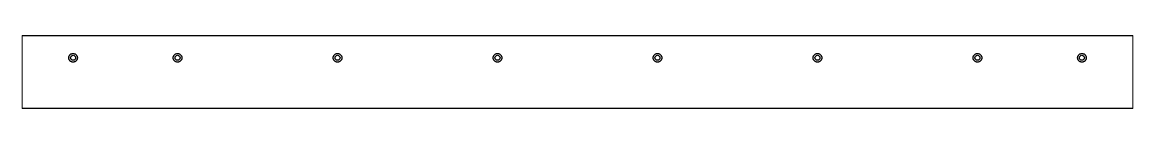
# Paper-space layout 'Layout1' of a CAD drawing. Header units: millimetres. Extents: x 0 to 257, y 89 to 106.
# The model-space entities are those that its viewports show. They can reach past a viewport. Long polylines and large blocks are cut down to what shows.
import ezdxf

# ---------------------------------------------------------------- set-up
doc = ezdxf.new("R2010")
doc.units = ezdxf.units.MM
doc.header["$LTSCALE"] = 10
doc.linetypes.add('HIDDEN', pattern=[5, 3, -2])
doc.layers.add('BOLTS', color=6, linetype='Continuous')
doc.layers.add('MEMBERS', color=5, linetype='Continuous')

msp = doc.modelspace()

# ---------------------------------------------------------------- linework, layer by layer
at = {"layer": 'BOLTS', "color": 1, "linetype": 'HIDDEN', "ltscale": 0.05}
for centre in [(222.4, 62.3), (679.9, 62.3), (1380.1, 62.3), (2080.2, 62.3), (2780.4, 62.3), (3480.6, 62.3), (4180.7, 62.3), (4638.2, 62.3)]:
    msp.add_circle(centre, 19, dxfattribs=at)
at = {"layer": 'BOLTS', "color": 4, "linetype": 'Continuous'}
for centre in [(222.4, 62.3), (679.9, 62.3), (1380.1, 62.3), (2080.2, 62.3), (2780.4, 62.3), (3480.6, 62.3), (4180.7, 62.3), (4638.2, 62.3)]:
    msp.add_circle(centre, 11, dxfattribs=at)
at = {"layer": 'MEMBERS', "color": 3, "linetype": 'Continuous'}
for p, q in [((0, -160), (0, 160)), ((0, 160), (4860.7, 160)), ((4860.7, 160), (4860.7, -160)), ((4860.7, -160), (0, -160))]:
    msp.add_line(p, q, dxfattribs=at)

psp = doc.layouts.get("Layout1")

# ---------------------------------------------------------------- viewports
at = {"layer": '0'}
psp.add_viewport(center=(128.5, 97.5), size=(257, 16.91954), view_center_point=(2430.33, 0), view_height=320, dxfattribs=at)

doc.saveas('drawing.dxf')
